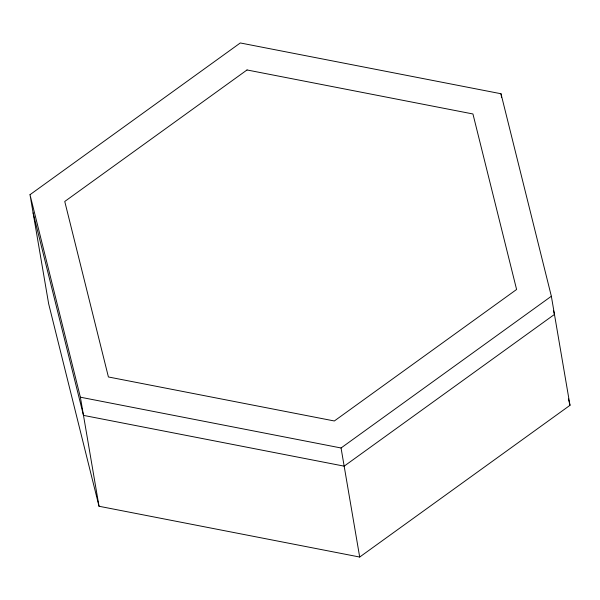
<?xml version="1.0" encoding="UTF-8"?>
<svg xmlns="http://www.w3.org/2000/svg" width="600" height="600" viewBox="0 0 600 600"><rect width="100%" height="100%" fill="white"/><g stroke="black" fill="none" stroke-linecap="round" stroke-linejoin="round"><path stroke-width="0.9" d="M30 194.692L240.308 42.96L500.985 93.742L551.355 296.25L570 405.308L359.692 557.04L99.015 506.257L48.645 303.75L30 194.692L80.377 397.2L99.015 506.257M80.377 397.2L341.055 447.982L551.355 296.25M553.56 310.793L554.467 314.423L344.16 466.155L83.483 415.38L33.105 212.865M568.418 398.947L570 405.308M500.985 93.742L501.607 97.38M341.055 447.982L359.692 557.04M247.02 69.96L64.755 201.465L108.413 376.972L334.335 420.975L516.6 289.478L472.942 113.97L247.02 69.96"/></g></svg>
